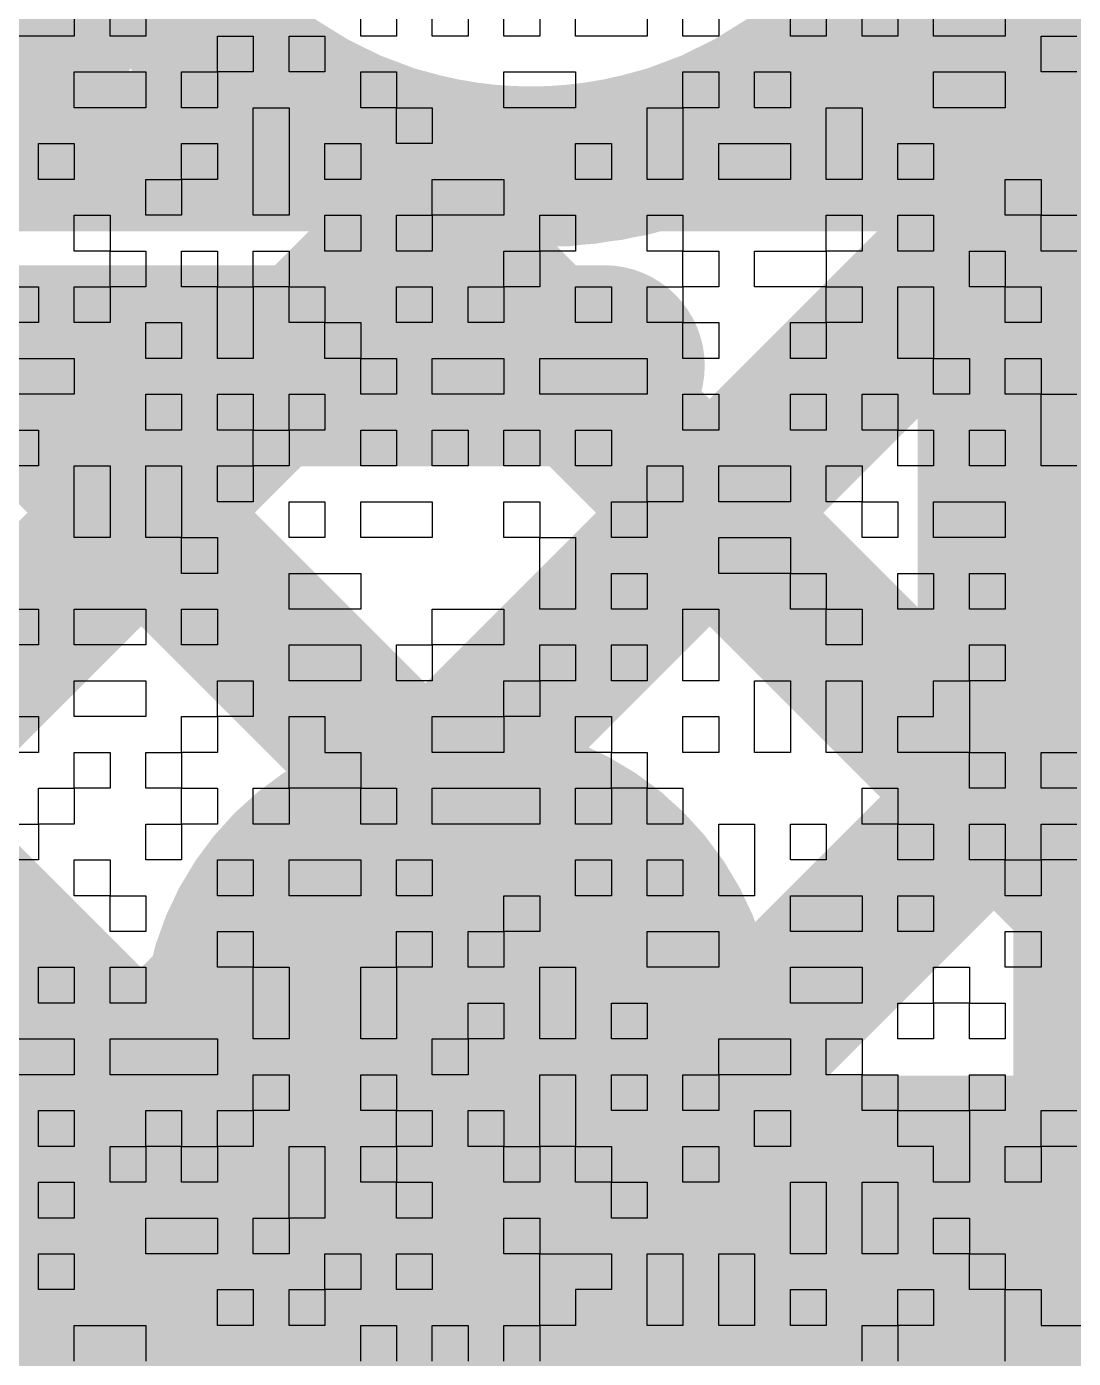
# Model space of a CAD drawing. Header units: millimetres. Extents: x 3.06 to 5.82, y 1.29 to 3.84.
# Drawn here: x 4.9299 to 4.982, y 2.7439 to 2.8102 of the extents above; entities that cross this region are included whole.
import ezdxf

# ---------------------------------------------------------------- set-up
doc = ezdxf.new("R2010")
doc.units = ezdxf.units.MM
doc.header["$MEASUREMENT"] = 0
for name, color, linetype in [('BottomLayer', 5, 'Continuous'), ('BottomOverlay', 54, 'Continuous'), ('BottomSolder', 6, 'Continuous'), ('MultiLayer', 9, 'Continuous'), ('TopLayer', 1, 'Continuous'), ('TopOverlay', 2, 'Continuous'), ('TopPaste', 8, 'Continuous'), ('TopSolder', 216, 'Continuous'), ('ViaHoleLayer', 16, 'Continuous')]:
    doc.layers.add(name, color=color, linetype=linetype)

# ---------------------------------------------------------------- blocks, each defined once
blk = doc.blocks.new('ESP32_WROOM_32__16MB__65')
at = {"layer": 'TopLayer'}
blk.add_solid([(-0.201969, -0.384055), (-0.201969, -0.305315), (-0.237402, -0.384055), (-0.237402, -0.305315)], dxfattribs=at)
at = {"layer": 'TopOverlay', "const_width": 0.01}
blk.add_lwpolyline([(-0.355, -0.37), (-0.257, -0.37)], dxfattribs=at)
at = {"layer": 'TopOverlay', "const_width": 0.005}
blk.add_lwpolyline([(-0.2595, -0.37, 1), (-0.2545, -0.37, 1)], format="xyb", close=True, dxfattribs=at)
at = {"layer": 'TopPaste'}
blk.add_solid([(-0.201969, -0.384055), (-0.201969, -0.305315), (-0.237402, -0.384055), (-0.237402, -0.305315)], dxfattribs=at)
at = {"layer": 'TopSolder'}
blk.add_solid([(-0.197969, -0.388055), (-0.197969, -0.301315), (-0.241402, -0.388055), (-0.241402, -0.301315)], dxfattribs=at)

msp = doc.modelspace()

# ---------------------------------------------------------------- linework, layer by layer
at = {"layer": 'BottomLayer', "const_width": 0.008}
msp.add_lwpolyline([(4.961028, 2.804, -1.310882), (4.961028, 2.848)], format="xyb", dxfattribs=at)
for points in [[(4.902535, 2.819071), (5.702, 2.019607)], [(4.789, 2.667679), (4.935494, 2.814173)], [(4.943715, 2.806176), (5.702, 2.047891)], [(4.789, 2.611111), (4.981889, 2.804)], [(4.789, 2.554542), (5.038458, 2.804)], [(4.789, 2.582826), (5.010174, 2.804)], [(4.889546, 2.803776), (5.702, 1.991322)], [(4.961028, 2.804), (5.05, 2.804)], [(4.974175, 2.804), (5.702, 2.076175)], [(4.789, 2.639395), (4.952892, 2.803287)]]:
    msp.add_lwpolyline(points, dxfattribs=at)
at = {"layer": 'BottomLayer'}
for points, const_width in [([(4.933494, 2.814173, 1), (4.937494, 2.814173, 1)], 0.004), ([(4.941715, 2.806176, 1), (4.945715, 2.806176, 1)], 0.004), ([(4.959028, 2.804, 1), (4.963028, 2.804, 1)], 0.004), ([(4.959028, 2.804, 1), (4.963028, 2.804, 1)], 0.004), ([(4.972175, 2.804, 1), (4.976175, 2.804, 1)], 0.004), ([(4.979889, 2.804, 1), (4.983889, 2.804, 1)], 0.004), ([(4.950892, 2.803287, 1), (4.954892, 2.803287, 1)], 0.004), ([(4.945538, 2.759889, 1), (4.957349, 2.759889, 1)], 0.011811)]:
    msp.add_lwpolyline(points, format="xyb", close=True, dxfattribs=dict(at, const_width=const_width))
at = {"layer": 'BottomOverlay'}
for p, q in [((4.932274, 2.811492), (4.932274, 2.80971)), ((4.934056, 2.80971), (4.934056, 2.811492)), ((4.935837, 2.811492), (4.935837, 2.80971)), ((4.946528, 2.80971), (4.946528, 2.811492)), ((4.948309, 2.811492), (4.948309, 2.80971)), ((4.950091, 2.80971), (4.950091, 2.811492)), ((4.951873, 2.811492), (4.951873, 2.80971)), ((4.953655, 2.80971), (4.953655, 2.811492)), ((4.955437, 2.811492), (4.955437, 2.80971)), ((4.957218, 2.80971), (4.957218, 2.811492)), ((4.960782, 2.811492), (4.960782, 2.80971)), ((4.962563, 2.80971), (4.962563, 2.811492)), ((4.964345, 2.811492), (4.964345, 2.80971)), ((4.967909, 2.80971), (4.967909, 2.811492)), ((4.96969, 2.811492), (4.96969, 2.80971)), ((4.971472, 2.80971), (4.971472, 2.811492)), ((4.973254, 2.811492), (4.973254, 2.80971)), ((4.975035, 2.80971), (4.975035, 2.811492)), ((4.978599, 2.811492), (4.978599, 2.80971)), ((4.932274, 2.80971), (4.928711, 2.80971)), ((4.935837, 2.80971), (4.934056, 2.80971)), ((4.939401, 2.807929), (4.939401, 2.80971)), ((4.939401, 2.80971), (4.941183, 2.80971)), ((4.941183, 2.80971), (4.941183, 2.807929)), ((4.942964, 2.807929), (4.942964, 2.80971)), ((4.942964, 2.80971), (4.944746, 2.80971)), ((4.944746, 2.80971), (4.944746, 2.807929)), ((4.948309, 2.80971), (4.946528, 2.80971)), ((4.951873, 2.80971), (4.950091, 2.80971)), ((4.955437, 2.80971), (4.953655, 2.80971)), ((4.960782, 2.80971), (4.957218, 2.80971)), ((4.964345, 2.80971), (4.962563, 2.80971)), ((4.96969, 2.80971), (4.967909, 2.80971)), ((4.973254, 2.80971), (4.971472, 2.80971)), ((4.978599, 2.80971), (4.975035, 2.80971)), ((4.980381, 2.807929), (4.980381, 2.80971)), ((4.980381, 2.80971), (4.982162, 2.80971)), ((4.932274, 2.806147), (4.932274, 2.807929)), ((4.932274, 2.807929), (4.935837, 2.807929)), ((4.935837, 2.807929), (4.935837, 2.806147)), ((4.937619, 2.806147), (4.937619, 2.807929)), ((4.937619, 2.807929), (4.939401, 2.807929)), ((4.941183, 2.807929), (4.939401, 2.807929)), ((4.939401, 2.807929), (4.939401, 2.806147)), ((4.944746, 2.807929), (4.942964, 2.807929)), ((4.946528, 2.806147), (4.946528, 2.807929)), ((4.946528, 2.807929), (4.948309, 2.807929)), ((4.948309, 2.807929), (4.948309, 2.806147)), ((4.953655, 2.806147), (4.953655, 2.807929)), ((4.953655, 2.807929), (4.957218, 2.807929)), ((4.957218, 2.807929), (4.957218, 2.806147)), ((4.962563, 2.806147), (4.962563, 2.807929)), ((4.962563, 2.807929), (4.964345, 2.807929)), ((4.964345, 2.807929), (4.964345, 2.806147)), ((4.966127, 2.806147), (4.966127, 2.807929)), ((4.966127, 2.807929), (4.967909, 2.807929)), ((4.967909, 2.807929), (4.967909, 2.806147)), ((4.975035, 2.806147), (4.975035, 2.807929)), ((4.975035, 2.807929), (4.978599, 2.807929)), ((4.978599, 2.807929), (4.978599, 2.806147)), ((4.982162, 2.807929), (4.980381, 2.807929)), ((4.935837, 2.806147), (4.932274, 2.806147)), ((4.939401, 2.806147), (4.937619, 2.806147)), ((4.941183, 2.804365), (4.941183, 2.806147)), ((4.941183, 2.806147), (4.942964, 2.806147)), ((4.942964, 2.806147), (4.942964, 2.804365)), ((4.948309, 2.806147), (4.946528, 2.806147)), ((4.948309, 2.804365), (4.948309, 2.806147)), ((4.948309, 2.806147), (4.950091, 2.806147)), ((4.950091, 2.806147), (4.950091, 2.804365)), ((4.957218, 2.806147), (4.953655, 2.806147)), ((4.960782, 2.804365), (4.960782, 2.806147)), ((4.960782, 2.806147), (4.962563, 2.806147)), ((4.964345, 2.806147), (4.962563, 2.806147)), ((4.962563, 2.806147), (4.962563, 2.804365)), ((4.967909, 2.806147), (4.966127, 2.806147)), ((4.96969, 2.804365), (4.96969, 2.806147)), ((4.96969, 2.806147), (4.971472, 2.806147)), ((4.971472, 2.806147), (4.971472, 2.804365)), ((4.978599, 2.806147), (4.975035, 2.806147)), ((4.930492, 2.802584), (4.930492, 2.804365)), ((4.930492, 2.804365), (4.932274, 2.804365)), ((4.932274, 2.804365), (4.932274, 2.802584)), ((4.937619, 2.802584), (4.937619, 2.804365)), ((4.937619, 2.804365), (4.939401, 2.804365)), ((4.939401, 2.804365), (4.939401, 2.802584)), ((4.941183, 2.802584), (4.941183, 2.804365)), ((4.942964, 2.804365), (4.942964, 2.802584)), ((4.944746, 2.802584), (4.944746, 2.804365)), ((4.944746, 2.804365), (4.946528, 2.804365)), ((4.946528, 2.804365), (4.946528, 2.802584)), ((4.950091, 2.804365), (4.948309, 2.804365)), ((4.957218, 2.802584), (4.957218, 2.804365)), ((4.957218, 2.804365), (4.959, 2.804365)), ((4.959, 2.804365), (4.959, 2.802584)), ((4.960782, 2.802584), (4.960782, 2.804365)), ((4.962563, 2.804365), (4.962563, 2.802584)), ((4.964345, 2.802584), (4.964345, 2.804365)), ((4.964345, 2.804365), (4.967909, 2.804365)), ((4.967909, 2.804365), (4.967909, 2.802584)), ((4.96969, 2.802584), (4.96969, 2.804365)), ((4.971472, 2.804365), (4.971472, 2.802584)), ((4.973254, 2.802584), (4.973254, 2.804365)), ((4.973254, 2.804365), (4.975035, 2.804365)), ((4.975035, 2.804365), (4.975035, 2.802584)), ((4.932274, 2.802584), (4.930492, 2.802584)), ((4.935837, 2.800802), (4.935837, 2.802584)), ((4.935837, 2.802584), (4.937619, 2.802584)), ((4.939401, 2.802584), (4.937619, 2.802584)), ((4.937619, 2.802584), (4.937619, 2.800802)), ((4.941183, 2.800802), (4.941183, 2.802584)), ((4.942964, 2.802584), (4.942964, 2.800802)), ((4.946528, 2.802584), (4.944746, 2.802584)), ((4.950091, 2.800802), (4.950091, 2.802584)), ((4.950091, 2.802584), (4.953655, 2.802584)), ((4.953655, 2.802584), (4.953655, 2.800802)), ((4.959, 2.802584), (4.957218, 2.802584)), ((4.962563, 2.802584), (4.960782, 2.802584)), ((4.967909, 2.802584), (4.964345, 2.802584)), ((4.971472, 2.802584), (4.96969, 2.802584)), ((4.975035, 2.802584), (4.973254, 2.802584)), ((4.978599, 2.800802), (4.978599, 2.802584)), ((4.978599, 2.802584), (4.980381, 2.802584)), ((4.980381, 2.802584), (4.980381, 2.800802)), ((4.932274, 2.79902), (4.932274, 2.800802)), ((4.932274, 2.800802), (4.934056, 2.800802)), ((4.934056, 2.800802), (4.934056, 2.79902)), ((4.937619, 2.800802), (4.935837, 2.800802)), ((4.942964, 2.800802), (4.941183, 2.800802)), ((4.944746, 2.79902), (4.944746, 2.800802)), ((4.944746, 2.800802), (4.946528, 2.800802)), ((4.946528, 2.800802), (4.946528, 2.79902)), ((4.948309, 2.79902), (4.948309, 2.800802)), ((4.948309, 2.800802), (4.950091, 2.800802)), ((4.953655, 2.800802), (4.950091, 2.800802)), ((4.950091, 2.800802), (4.950091, 2.79902)), ((4.955437, 2.79902), (4.955437, 2.800802)), ((4.955437, 2.800802), (4.957218, 2.800802)), ((4.957218, 2.800802), (4.957218, 2.79902)), ((4.960782, 2.79902), (4.960782, 2.800802)), ((4.960782, 2.800802), (4.962563, 2.800802)), ((4.962563, 2.800802), (4.962563, 2.79902)), ((4.96969, 2.79902), (4.96969, 2.800802)), ((4.96969, 2.800802), (4.971472, 2.800802)), ((4.971472, 2.800802), (4.971472, 2.79902)), ((4.973254, 2.79902), (4.973254, 2.800802)), ((4.973254, 2.800802), (4.975035, 2.800802)), ((4.975035, 2.800802), (4.975035, 2.79902)), ((4.980381, 2.800802), (4.978599, 2.800802)), ((4.980381, 2.79902), (4.980381, 2.800802)), ((4.980381, 2.800802), (4.982162, 2.800802)), ((4.934056, 2.79902), (4.932274, 2.79902)), ((4.934056, 2.797239), (4.934056, 2.79902)), ((4.934056, 2.79902), (4.935837, 2.79902)), ((4.935837, 2.79902), (4.935837, 2.797239)), ((4.937619, 2.797239), (4.937619, 2.79902)), ((4.937619, 2.79902), (4.939401, 2.79902)), ((4.939401, 2.79902), (4.939401, 2.797239)), ((4.941183, 2.797239), (4.941183, 2.79902)), ((4.941183, 2.79902), (4.942964, 2.79902)), ((4.942964, 2.79902), (4.942964, 2.797239)), ((4.946528, 2.79902), (4.944746, 2.79902)), ((4.950091, 2.79902), (4.948309, 2.79902)), ((4.953655, 2.797239), (4.953655, 2.79902)), ((4.953655, 2.79902), (4.955437, 2.79902)), ((4.957218, 2.79902), (4.955437, 2.79902)), ((4.955437, 2.79902), (4.955437, 2.797239)), ((4.962563, 2.79902), (4.960782, 2.79902)), ((4.962563, 2.797239), (4.962563, 2.79902)), ((4.962563, 2.79902), (4.964345, 2.79902)), ((4.964345, 2.79902), (4.964345, 2.797239)), ((4.966127, 2.797239), (4.966127, 2.79902)), ((4.966127, 2.79902), (4.96969, 2.79902)), ((4.971472, 2.79902), (4.96969, 2.79902)), ((4.96969, 2.79902), (4.96969, 2.797239)), ((4.975035, 2.79902), (4.973254, 2.79902)), ((4.976817, 2.797239), (4.976817, 2.79902)), ((4.976817, 2.79902), (4.978599, 2.79902)), ((4.978599, 2.79902), (4.978599, 2.797239)), ((4.982162, 2.79902), (4.980381, 2.79902)), ((4.928711, 2.797239), (4.930492, 2.797239)), ((4.930492, 2.797239), (4.930492, 2.795457)), ((4.932274, 2.795457), (4.932274, 2.797239)), ((4.932274, 2.797239), (4.934056, 2.797239)), ((4.935837, 2.797239), (4.934056, 2.797239)), ((4.934056, 2.797239), (4.934056, 2.795457)), ((4.939401, 2.797239), (4.937619, 2.797239)), ((4.939401, 2.795457), (4.939401, 2.797239)), ((4.939401, 2.797239), (4.941183, 2.797239)), ((4.942964, 2.797239), (4.941183, 2.797239)), ((4.941183, 2.797239), (4.941183, 2.795457)), ((4.942964, 2.795457), (4.942964, 2.797239)), ((4.942964, 2.797239), (4.944746, 2.797239)), ((4.944746, 2.797239), (4.944746, 2.795457)), ((4.948309, 2.795457), (4.948309, 2.797239)), ((4.948309, 2.797239), (4.950091, 2.797239)), ((4.950091, 2.797239), (4.950091, 2.795457)), ((4.951873, 2.795457), (4.951873, 2.797239)), ((4.951873, 2.797239), (4.953655, 2.797239)), ((4.955437, 2.797239), (4.953655, 2.797239)), ((4.953655, 2.797239), (4.953655, 2.795457)), ((4.957218, 2.795457), (4.957218, 2.797239)), ((4.957218, 2.797239), (4.959, 2.797239)), ((4.959, 2.797239), (4.959, 2.795457)), ((4.960782, 2.795457), (4.960782, 2.797239)), ((4.960782, 2.797239), (4.962563, 2.797239)), ((4.964345, 2.797239), (4.962563, 2.797239)), ((4.962563, 2.797239), (4.962563, 2.795457)), ((4.96969, 2.797239), (4.966127, 2.797239)), ((4.96969, 2.795457), (4.96969, 2.797239)), ((4.96969, 2.797239), (4.971472, 2.797239)), ((4.971472, 2.797239), (4.971472, 2.795457)), ((4.973254, 2.795457), (4.973254, 2.797239)), ((4.973254, 2.797239), (4.975035, 2.797239)), ((4.975035, 2.797239), (4.975035, 2.795457)), ((4.978599, 2.797239), (4.976817, 2.797239)), ((4.978599, 2.795457), (4.978599, 2.797239)), ((4.978599, 2.797239), (4.980381, 2.797239)), ((4.980381, 2.797239), (4.980381, 2.795457)), ((4.930492, 2.795457), (4.928711, 2.795457)), ((4.934056, 2.795457), (4.932274, 2.795457)), ((4.935837, 2.793675), (4.935837, 2.795457)), ((4.935837, 2.795457), (4.937619, 2.795457)), ((4.937619, 2.795457), (4.937619, 2.793675)), ((4.939401, 2.793675), (4.939401, 2.795457)), ((4.941183, 2.795457), (4.941183, 2.793675)), ((4.944746, 2.795457), (4.942964, 2.795457)), ((4.944746, 2.793675), (4.944746, 2.795457)), ((4.944746, 2.795457), (4.946528, 2.795457)), ((4.946528, 2.795457), (4.946528, 2.793675)), ((4.950091, 2.795457), (4.948309, 2.795457)), ((4.953655, 2.795457), (4.951873, 2.795457)), ((4.959, 2.795457), (4.957218, 2.795457)), ((4.962563, 2.795457), (4.960782, 2.795457)), ((4.962563, 2.793675), (4.962563, 2.795457)), ((4.962563, 2.795457), (4.964345, 2.795457)), ((4.964345, 2.795457), (4.964345, 2.793675)), ((4.967909, 2.793675), (4.967909, 2.795457)), ((4.967909, 2.795457), (4.96969, 2.795457)), ((4.971472, 2.795457), (4.96969, 2.795457)), ((4.96969, 2.795457), (4.96969, 2.793675)), ((4.973254, 2.793675), (4.973254, 2.795457)), ((4.975035, 2.795457), (4.975035, 2.793675)), ((4.980381, 2.795457), (4.978599, 2.795457)), ((4.928711, 2.793675), (4.932274, 2.793675)), ((4.932274, 2.793675), (4.932274, 2.791893)), ((4.937619, 2.793675), (4.935837, 2.793675)), ((4.941183, 2.793675), (4.939401, 2.793675)), ((4.946528, 2.793675), (4.944746, 2.793675)), ((4.946528, 2.791893), (4.946528, 2.793675)), ((4.946528, 2.793675), (4.948309, 2.793675)), ((4.948309, 2.793675), (4.948309, 2.791893)), ((4.950091, 2.791893), (4.950091, 2.793675)), ((4.950091, 2.793675), (4.953655, 2.793675)), ((4.953655, 2.793675), (4.953655, 2.791893)), ((4.955437, 2.791893), (4.955437, 2.793675)), ((4.955437, 2.793675), (4.960782, 2.793675)), ((4.960782, 2.793675), (4.960782, 2.791893)), ((4.964345, 2.793675), (4.962563, 2.793675)), ((4.96969, 2.793675), (4.967909, 2.793675)), ((4.975035, 2.793675), (4.973254, 2.793675)), ((4.975035, 2.791893), (4.975035, 2.793675)), ((4.975035, 2.793675), (4.976817, 2.793675)), ((4.976817, 2.793675), (4.976817, 2.791893)), ((4.978599, 2.791893), (4.978599, 2.793675)), ((4.978599, 2.793675), (4.980381, 2.793675)), ((4.980381, 2.793675), (4.980381, 2.791893)), ((4.932274, 2.791893), (4.928711, 2.791893)), ((4.935837, 2.790112), (4.935837, 2.791893)), ((4.935837, 2.791893), (4.937619, 2.791893)), ((4.937619, 2.791893), (4.937619, 2.790112)), ((4.939401, 2.790112), (4.939401, 2.791893)), ((4.939401, 2.791893), (4.941183, 2.791893)), ((4.941183, 2.791893), (4.941183, 2.790112)), ((4.942964, 2.790112), (4.942964, 2.791893)), ((4.942964, 2.791893), (4.944746, 2.791893)), ((4.944746, 2.791893), (4.944746, 2.790112)), ((4.948309, 2.791893), (4.946528, 2.791893)), ((4.953655, 2.791893), (4.950091, 2.791893)), ((4.960782, 2.791893), (4.955437, 2.791893)), ((4.962563, 2.790112), (4.962563, 2.791893)), ((4.962563, 2.791893), (4.964345, 2.791893)), ((4.964345, 2.791893), (4.964345, 2.790112)), ((4.967909, 2.790112), (4.967909, 2.791893)), ((4.967909, 2.791893), (4.96969, 2.791893)), ((4.96969, 2.791893), (4.96969, 2.790112)), ((4.971472, 2.790112), (4.971472, 2.791893)), ((4.971472, 2.791893), (4.973254, 2.791893)), ((4.973254, 2.791893), (4.973254, 2.790112)), ((4.976817, 2.791893), (4.975035, 2.791893)), ((4.980381, 2.791893), (4.978599, 2.791893)), ((4.980381, 2.790112), (4.980381, 2.791893)), ((4.980381, 2.791893), (4.982162, 2.791893)), ((4.928711, 2.790112), (4.930492, 2.790112)), ((4.930492, 2.790112), (4.930492, 2.78833)), ((4.937619, 2.790112), (4.935837, 2.790112)), ((4.941183, 2.790112), (4.939401, 2.790112)), ((4.941183, 2.78833), (4.941183, 2.790112)), ((4.941183, 2.790112), (4.942964, 2.790112)), ((4.944746, 2.790112), (4.942964, 2.790112)), ((4.942964, 2.790112), (4.942964, 2.78833)), ((4.946528, 2.78833), (4.946528, 2.790112)), ((4.946528, 2.790112), (4.948309, 2.790112)), ((4.948309, 2.790112), (4.948309, 2.78833)), ((4.950091, 2.78833), (4.950091, 2.790112)), ((4.950091, 2.790112), (4.951873, 2.790112)), ((4.951873, 2.790112), (4.951873, 2.78833)), ((4.953655, 2.78833), (4.953655, 2.790112)), ((4.953655, 2.790112), (4.955437, 2.790112)), ((4.955437, 2.790112), (4.955437, 2.78833)), ((4.957218, 2.78833), (4.957218, 2.790112)), ((4.957218, 2.790112), (4.959, 2.790112)), ((4.959, 2.790112), (4.959, 2.78833)), ((4.964345, 2.790112), (4.962563, 2.790112)), ((4.96969, 2.790112), (4.967909, 2.790112)), ((4.973254, 2.790112), (4.971472, 2.790112)), ((4.973254, 2.78833), (4.973254, 2.790112)), ((4.973254, 2.790112), (4.975035, 2.790112)), ((4.975035, 2.790112), (4.975035, 2.78833)), ((4.976817, 2.78833), (4.976817, 2.790112)), ((4.976817, 2.790112), (4.978599, 2.790112)), ((4.978599, 2.790112), (4.978599, 2.78833)), ((4.980381, 2.78833), (4.980381, 2.790112)), ((4.930492, 2.78833), (4.928711, 2.78833)), ((4.932274, 2.786548), (4.932274, 2.78833)), ((4.932274, 2.78833), (4.934056, 2.78833)), ((4.934056, 2.78833), (4.934056, 2.786548)), ((4.935837, 2.786548), (4.935837, 2.78833)), ((4.935837, 2.78833), (4.937619, 2.78833)), ((4.937619, 2.78833), (4.937619, 2.786548)), ((4.939401, 2.786548), (4.939401, 2.78833)), ((4.939401, 2.78833), (4.941183, 2.78833)), ((4.942964, 2.78833), (4.941183, 2.78833)), ((4.941183, 2.78833), (4.941183, 2.786548)), ((4.948309, 2.78833), (4.946528, 2.78833)), ((4.951873, 2.78833), (4.950091, 2.78833)), ((4.955437, 2.78833), (4.953655, 2.78833)), ((4.959, 2.78833), (4.957218, 2.78833)), ((4.960782, 2.786548), (4.960782, 2.78833)), ((4.960782, 2.78833), (4.962563, 2.78833)), ((4.962563, 2.78833), (4.962563, 2.786548)), ((4.964345, 2.786548), (4.964345, 2.78833)), ((4.964345, 2.78833), (4.967909, 2.78833)), ((4.967909, 2.78833), (4.967909, 2.786548)), ((4.96969, 2.786548), (4.96969, 2.78833)), ((4.96969, 2.78833), (4.971472, 2.78833)), ((4.971472, 2.78833), (4.971472, 2.786548)), ((4.975035, 2.78833), (4.973254, 2.78833)), ((4.978599, 2.78833), (4.976817, 2.78833)), ((4.982162, 2.78833), (4.980381, 2.78833)), ((4.932274, 2.784766), (4.932274, 2.786548)), ((4.934056, 2.786548), (4.934056, 2.784766)), ((4.935837, 2.784766), (4.935837, 2.786548)), ((4.937619, 2.786548), (4.937619, 2.784766)), ((4.941183, 2.786548), (4.939401, 2.786548)), ((4.942964, 2.784766), (4.942964, 2.786548)), ((4.942964, 2.786548), (4.944746, 2.786548)), ((4.944746, 2.786548), (4.944746, 2.784766)), ((4.946528, 2.784766), (4.946528, 2.786548)), ((4.946528, 2.786548), (4.950091, 2.786548)), ((4.950091, 2.786548), (4.950091, 2.784766)), ((4.953655, 2.784766), (4.953655, 2.786548)), ((4.953655, 2.786548), (4.955437, 2.786548)), ((4.955437, 2.786548), (4.955437, 2.784766)), ((4.959, 2.784766), (4.959, 2.786548)), ((4.959, 2.786548), (4.960782, 2.786548)), ((4.962563, 2.786548), (4.960782, 2.786548)), ((4.960782, 2.786548), (4.960782, 2.784766)), ((4.967909, 2.786548), (4.964345, 2.786548)), ((4.971472, 2.786548), (4.96969, 2.786548)), ((4.971472, 2.784766), (4.971472, 2.786548)), ((4.971472, 2.786548), (4.973254, 2.786548)), ((4.973254, 2.786548), (4.973254, 2.784766)), ((4.975035, 2.784766), (4.975035, 2.786548)), ((4.975035, 2.786548), (4.978599, 2.786548)), ((4.978599, 2.786548), (4.978599, 2.784766)), ((4.934056, 2.784766), (4.932274, 2.784766)), ((4.937619, 2.784766), (4.935837, 2.784766)), ((4.937619, 2.782985), (4.937619, 2.784766)), ((4.937619, 2.784766), (4.939401, 2.784766)), ((4.939401, 2.784766), (4.939401, 2.782985)), ((4.944746, 2.784766), (4.942964, 2.784766)), ((4.950091, 2.784766), (4.946528, 2.784766)), ((4.955437, 2.784766), (4.953655, 2.784766)), ((4.955437, 2.782985), (4.955437, 2.784766)), ((4.955437, 2.784766), (4.957218, 2.784766)), ((4.957218, 2.784766), (4.957218, 2.782985)), ((4.960782, 2.784766), (4.959, 2.784766)), ((4.964345, 2.782985), (4.964345, 2.784766)), ((4.964345, 2.784766), (4.967909, 2.784766)), ((4.967909, 2.784766), (4.967909, 2.782985)), ((4.973254, 2.784766), (4.971472, 2.784766)), ((4.978599, 2.784766), (4.975035, 2.784766)), ((4.939401, 2.782985), (4.937619, 2.782985)), ((4.942964, 2.781203), (4.942964, 2.782985)), ((4.942964, 2.782985), (4.946528, 2.782985)), ((4.946528, 2.782985), (4.946528, 2.781203)), ((4.955437, 2.781203), (4.955437, 2.782985)), ((4.957218, 2.782985), (4.957218, 2.781203)), ((4.959, 2.781203), (4.959, 2.782985)), ((4.959, 2.782985), (4.960782, 2.782985)), ((4.960782, 2.782985), (4.960782, 2.781203)), ((4.967909, 2.782985), (4.964345, 2.782985)), ((4.967909, 2.781203), (4.967909, 2.782985)), ((4.967909, 2.782985), (4.96969, 2.782985)), ((4.96969, 2.782985), (4.96969, 2.781203)), ((4.973254, 2.781203), (4.973254, 2.782985)), ((4.973254, 2.782985), (4.975035, 2.782985)), ((4.975035, 2.782985), (4.975035, 2.781203)), ((4.976817, 2.781203), (4.976817, 2.782985)), ((4.976817, 2.782985), (4.978599, 2.782985)), ((4.978599, 2.782985), (4.978599, 2.781203)), ((4.928711, 2.781203), (4.930492, 2.781203)), ((4.930492, 2.781203), (4.930492, 2.779421)), ((4.932274, 2.779421), (4.932274, 2.781203)), ((4.932274, 2.781203), (4.935837, 2.781203)), ((4.935837, 2.781203), (4.935837, 2.779421)), ((4.937619, 2.779421), (4.937619, 2.781203)), ((4.937619, 2.781203), (4.939401, 2.781203)), ((4.939401, 2.781203), (4.939401, 2.779421)), ((4.946528, 2.781203), (4.942964, 2.781203)), ((4.950091, 2.779421), (4.950091, 2.781203)), ((4.950091, 2.781203), (4.953655, 2.781203)), ((4.953655, 2.781203), (4.953655, 2.779421)), ((4.957218, 2.781203), (4.955437, 2.781203)), ((4.960782, 2.781203), (4.959, 2.781203)), ((4.962563, 2.779421), (4.962563, 2.781203)), ((4.962563, 2.781203), (4.964345, 2.781203)), ((4.964345, 2.781203), (4.964345, 2.779421)), ((4.96969, 2.781203), (4.967909, 2.781203)), ((4.96969, 2.779421), (4.96969, 2.781203)), ((4.96969, 2.781203), (4.971472, 2.781203)), ((4.971472, 2.781203), (4.971472, 2.779421)), ((4.975035, 2.781203), (4.973254, 2.781203)), ((4.978599, 2.781203), (4.976817, 2.781203)), ((4.930492, 2.779421), (4.928711, 2.779421)), ((4.935837, 2.779421), (4.932274, 2.779421)), ((4.939401, 2.779421), (4.937619, 2.779421)), ((4.942964, 2.777639), (4.942964, 2.779421)), ((4.942964, 2.779421), (4.946528, 2.779421)), ((4.946528, 2.779421), (4.946528, 2.777639)), ((4.948309, 2.777639), (4.948309, 2.779421)), ((4.948309, 2.779421), (4.950091, 2.779421)), ((4.953655, 2.779421), (4.950091, 2.779421)), ((4.950091, 2.779421), (4.950091, 2.777639)), ((4.955437, 2.777639), (4.955437, 2.779421)), ((4.955437, 2.779421), (4.957218, 2.779421)), ((4.957218, 2.779421), (4.957218, 2.777639)), ((4.959, 2.777639), (4.959, 2.779421)), ((4.959, 2.779421), (4.960782, 2.779421)), ((4.960782, 2.779421), (4.960782, 2.777639)), ((4.962563, 2.777639), (4.962563, 2.779421)), ((4.964345, 2.779421), (4.964345, 2.777639)), ((4.971472, 2.779421), (4.96969, 2.779421)), ((4.976817, 2.777639), (4.976817, 2.779421)), ((4.976817, 2.779421), (4.978599, 2.779421)), ((4.978599, 2.779421), (4.978599, 2.777639)), ((4.932274, 2.775858), (4.932274, 2.777639)), ((4.932274, 2.777639), (4.935837, 2.777639)), ((4.935837, 2.777639), (4.935837, 2.775858)), ((4.939401, 2.775858), (4.939401, 2.777639)), ((4.939401, 2.777639), (4.941183, 2.777639)), ((4.941183, 2.777639), (4.941183, 2.775858)), ((4.946528, 2.777639), (4.942964, 2.777639)), ((4.950091, 2.777639), (4.948309, 2.777639)), ((4.953655, 2.775858), (4.953655, 2.777639)), ((4.953655, 2.777639), (4.955437, 2.777639)), ((4.957218, 2.777639), (4.955437, 2.777639)), ((4.955437, 2.777639), (4.955437, 2.775858)), ((4.960782, 2.777639), (4.959, 2.777639)), ((4.964345, 2.777639), (4.962563, 2.777639)), ((4.966127, 2.775858), (4.966127, 2.777639)), ((4.966127, 2.777639), (4.967909, 2.777639)), ((4.967909, 2.777639), (4.967909, 2.775858)), ((4.96969, 2.775858), (4.96969, 2.777639)), ((4.96969, 2.777639), (4.971472, 2.777639)), ((4.971472, 2.777639), (4.971472, 2.775858)), ((4.975035, 2.775858), (4.975035, 2.777639)), ((4.975035, 2.777639), (4.976817, 2.777639)), ((4.978599, 2.777639), (4.976817, 2.777639)), ((4.976817, 2.777639), (4.976817, 2.775858)), ((4.928711, 2.775858), (4.930492, 2.775858)), ((4.930492, 2.775858), (4.930492, 2.774076)), ((4.935837, 2.775858), (4.932274, 2.775858)), ((4.937619, 2.774076), (4.937619, 2.775858)), ((4.937619, 2.775858), (4.939401, 2.775858)), ((4.941183, 2.775858), (4.939401, 2.775858)), ((4.939401, 2.775858), (4.939401, 2.774076)), ((4.942964, 2.774076), (4.942964, 2.775858)), ((4.942964, 2.775858), (4.944746, 2.775858)), ((4.944746, 2.775858), (4.944746, 2.774076)), ((4.950091, 2.774076), (4.950091, 2.775858)), ((4.950091, 2.775858), (4.953655, 2.775858)), ((4.955437, 2.775858), (4.953655, 2.775858)), ((4.953655, 2.775858), (4.953655, 2.774076)), ((4.957218, 2.774076), (4.957218, 2.775858)), ((4.957218, 2.775858), (4.959, 2.775858)), ((4.959, 2.775858), (4.959, 2.774076)), ((4.962563, 2.774076), (4.962563, 2.775858)), ((4.962563, 2.775858), (4.964345, 2.775858)), ((4.964345, 2.775858), (4.964345, 2.774076)), ((4.966127, 2.774076), (4.966127, 2.775858)), ((4.967909, 2.775858), (4.967909, 2.774076)), ((4.96969, 2.774076), (4.96969, 2.775858)), ((4.971472, 2.775858), (4.971472, 2.774076)), ((4.973254, 2.774076), (4.973254, 2.775858)), ((4.973254, 2.775858), (4.975035, 2.775858)), ((4.976817, 2.775858), (4.976817, 2.774076)), ((4.930492, 2.774076), (4.928711, 2.774076)), ((4.932274, 2.772294), (4.932274, 2.774076)), ((4.932274, 2.774076), (4.934056, 2.774076)), ((4.934056, 2.774076), (4.934056, 2.772294)), ((4.935837, 2.772294), (4.935837, 2.774076)), ((4.935837, 2.774076), (4.937619, 2.774076)), ((4.939401, 2.774076), (4.937619, 2.774076)), ((4.937619, 2.774076), (4.937619, 2.772294)), ((4.942964, 2.772294), (4.942964, 2.774076)), ((4.944746, 2.774076), (4.946528, 2.774076)), ((4.946528, 2.774076), (4.946528, 2.772294)), ((4.953655, 2.774076), (4.950091, 2.774076)), ((4.959, 2.774076), (4.957218, 2.774076)), ((4.959, 2.772294), (4.959, 2.774076)), ((4.959, 2.774076), (4.960782, 2.774076)), ((4.960782, 2.774076), (4.960782, 2.772294)), ((4.964345, 2.774076), (4.962563, 2.774076)), ((4.967909, 2.774076), (4.966127, 2.774076)), ((4.971472, 2.774076), (4.96969, 2.774076)), ((4.976817, 2.774076), (4.973254, 2.774076)), ((4.976817, 2.772294), (4.976817, 2.774076)), ((4.976817, 2.774076), (4.978599, 2.774076)), ((4.978599, 2.774076), (4.978599, 2.772294)), ((4.980381, 2.772294), (4.980381, 2.774076)), ((4.980381, 2.774076), (4.982162, 2.774076)), ((4.930492, 2.770513), (4.930492, 2.772294)), ((4.930492, 2.772294), (4.932274, 2.772294)), ((4.934056, 2.772294), (4.932274, 2.772294)), ((4.932274, 2.772294), (4.932274, 2.770513)), ((4.937619, 2.772294), (4.935837, 2.772294)), ((4.937619, 2.770513), (4.937619, 2.772294)), ((4.937619, 2.772294), (4.939401, 2.772294)), ((4.939401, 2.772294), (4.939401, 2.770513)), ((4.941183, 2.770513), (4.941183, 2.772294)), ((4.941183, 2.772294), (4.942964, 2.772294)), ((4.946528, 2.772294), (4.942964, 2.772294)), ((4.942964, 2.772294), (4.942964, 2.770513)), ((4.946528, 2.770513), (4.946528, 2.772294)), ((4.946528, 2.772294), (4.948309, 2.772294)), ((4.948309, 2.772294), (4.948309, 2.770513)), ((4.950091, 2.770513), (4.950091, 2.772294)), ((4.950091, 2.772294), (4.955437, 2.772294)), ((4.955437, 2.772294), (4.955437, 2.770513)), ((4.957218, 2.770513), (4.957218, 2.772294)), ((4.957218, 2.772294), (4.959, 2.772294)), ((4.960782, 2.772294), (4.959, 2.772294)), ((4.959, 2.772294), (4.959, 2.770513)), ((4.960782, 2.770513), (4.960782, 2.772294)), ((4.960782, 2.772294), (4.962563, 2.772294)), ((4.962563, 2.772294), (4.962563, 2.770513)), ((4.971472, 2.770513), (4.971472, 2.772294)), ((4.971472, 2.772294), (4.973254, 2.772294)), ((4.973254, 2.772294), (4.973254, 2.770513)), ((4.978599, 2.772294), (4.976817, 2.772294)), ((4.982162, 2.772294), (4.980381, 2.772294)), ((4.926929, 2.770513), (4.930492, 2.770513)), ((4.932274, 2.770513), (4.930492, 2.770513)), ((4.930492, 2.770513), (4.930492, 2.768731)), ((4.935837, 2.768731), (4.935837, 2.770513)), ((4.935837, 2.770513), (4.937619, 2.770513)), ((4.939401, 2.770513), (4.937619, 2.770513)), ((4.937619, 2.770513), (4.937619, 2.768731)), ((4.942964, 2.770513), (4.941183, 2.770513)), ((4.948309, 2.770513), (4.946528, 2.770513)), ((4.955437, 2.770513), (4.950091, 2.770513)), ((4.959, 2.770513), (4.957218, 2.770513)), ((4.962563, 2.770513), (4.960782, 2.770513)), ((4.964345, 2.768731), (4.964345, 2.770513)), ((4.964345, 2.770513), (4.966127, 2.770513)), ((4.966127, 2.770513), (4.966127, 2.768731)), ((4.967909, 2.768731), (4.967909, 2.770513)), ((4.967909, 2.770513), (4.96969, 2.770513)), ((4.96969, 2.770513), (4.96969, 2.768731)), ((4.973254, 2.770513), (4.971472, 2.770513)), ((4.973254, 2.768731), (4.973254, 2.770513)), ((4.973254, 2.770513), (4.975035, 2.770513)), ((4.975035, 2.770513), (4.975035, 2.768731)), ((4.976817, 2.768731), (4.976817, 2.770513)), ((4.976817, 2.770513), (4.978599, 2.770513)), ((4.978599, 2.770513), (4.978599, 2.768731)), ((4.980381, 2.768731), (4.980381, 2.770513)), ((4.980381, 2.770513), (4.982162, 2.770513)), ((4.930492, 2.768731), (4.926929, 2.768731)), ((4.932274, 2.766949), (4.932274, 2.768731)), ((4.932274, 2.768731), (4.934056, 2.768731)), ((4.934056, 2.768731), (4.934056, 2.766949)), ((4.937619, 2.768731), (4.935837, 2.768731)), ((4.939401, 2.766949), (4.939401, 2.768731)), ((4.939401, 2.768731), (4.941183, 2.768731)), ((4.941183, 2.768731), (4.941183, 2.766949)), ((4.942964, 2.766949), (4.942964, 2.768731)), ((4.942964, 2.768731), (4.946528, 2.768731)), ((4.946528, 2.768731), (4.946528, 2.766949)), ((4.948309, 2.766949), (4.948309, 2.768731)), ((4.948309, 2.768731), (4.950091, 2.768731)), ((4.950091, 2.768731), (4.950091, 2.766949)), ((4.957218, 2.766949), (4.957218, 2.768731)), ((4.957218, 2.768731), (4.959, 2.768731)), ((4.959, 2.768731), (4.959, 2.766949)), ((4.960782, 2.766949), (4.960782, 2.768731)), ((4.960782, 2.768731), (4.962563, 2.768731)), ((4.962563, 2.768731), (4.962563, 2.766949)), ((4.964345, 2.766949), (4.964345, 2.768731)), ((4.966127, 2.768731), (4.966127, 2.766949)), ((4.96969, 2.768731), (4.967909, 2.768731)), ((4.975035, 2.768731), (4.973254, 2.768731)), ((4.978599, 2.768731), (4.976817, 2.768731)), ((4.978599, 2.766949), (4.978599, 2.768731)), ((4.978599, 2.768731), (4.980381, 2.768731)), ((4.982162, 2.768731), (4.980381, 2.768731)), ((4.980381, 2.768731), (4.980381, 2.766949)), ((4.934056, 2.766949), (4.932274, 2.766949)), ((4.934056, 2.765167), (4.934056, 2.766949)), ((4.934056, 2.766949), (4.935837, 2.766949)), ((4.935837, 2.766949), (4.935837, 2.765167)), ((4.941183, 2.766949), (4.939401, 2.766949)), ((4.946528, 2.766949), (4.942964, 2.766949)), ((4.950091, 2.766949), (4.948309, 2.766949)), ((4.953655, 2.765167), (4.953655, 2.766949)), ((4.953655, 2.766949), (4.955437, 2.766949)), ((4.955437, 2.766949), (4.955437, 2.765167)), ((4.959, 2.766949), (4.957218, 2.766949)), ((4.962563, 2.766949), (4.960782, 2.766949)), ((4.966127, 2.766949), (4.964345, 2.766949)), ((4.967909, 2.765167), (4.967909, 2.766949)), ((4.967909, 2.766949), (4.971472, 2.766949)), ((4.971472, 2.766949), (4.971472, 2.765167)), ((4.973254, 2.765167), (4.973254, 2.766949)), ((4.973254, 2.766949), (4.975035, 2.766949)), ((4.975035, 2.766949), (4.975035, 2.765167)), ((4.980381, 2.766949), (4.978599, 2.766949)), ((4.935837, 2.765167), (4.934056, 2.765167)), ((4.939401, 2.763386), (4.939401, 2.765167)), ((4.939401, 2.765167), (4.941183, 2.765167)), ((4.941183, 2.765167), (4.941183, 2.763386)), ((4.948309, 2.763386), (4.948309, 2.765167)), ((4.948309, 2.765167), (4.950091, 2.765167)), ((4.950091, 2.765167), (4.950091, 2.763386)), ((4.951873, 2.763386), (4.951873, 2.765167)), ((4.951873, 2.765167), (4.953655, 2.765167)), ((4.955437, 2.765167), (4.953655, 2.765167)), ((4.953655, 2.765167), (4.953655, 2.763386)), ((4.960782, 2.763386), (4.960782, 2.765167)), ((4.960782, 2.765167), (4.964345, 2.765167)), ((4.964345, 2.765167), (4.964345, 2.763386)), ((4.971472, 2.765167), (4.967909, 2.765167)), ((4.975035, 2.765167), (4.973254, 2.765167)), ((4.978599, 2.763386), (4.978599, 2.765167)), ((4.978599, 2.765167), (4.980381, 2.765167)), ((4.980381, 2.765167), (4.980381, 2.763386)), ((4.930492, 2.761604), (4.930492, 2.763386)), ((4.930492, 2.763386), (4.932274, 2.763386)), ((4.932274, 2.763386), (4.932274, 2.761604)), ((4.934056, 2.761604), (4.934056, 2.763386)), ((4.934056, 2.763386), (4.935837, 2.763386)), ((4.935837, 2.763386), (4.935837, 2.761604)), ((4.941183, 2.763386), (4.939401, 2.763386)), ((4.941183, 2.761604), (4.941183, 2.763386)), ((4.941183, 2.763386), (4.942964, 2.763386)), ((4.942964, 2.763386), (4.942964, 2.761604)), ((4.946528, 2.761604), (4.946528, 2.763386)), ((4.946528, 2.763386), (4.948309, 2.763386)), ((4.950091, 2.763386), (4.948309, 2.763386)), ((4.948309, 2.763386), (4.948309, 2.761604)), ((4.953655, 2.763386), (4.951873, 2.763386)), ((4.955437, 2.761604), (4.955437, 2.763386)), ((4.955437, 2.763386), (4.957218, 2.763386)), ((4.957218, 2.763386), (4.957218, 2.761604)), ((4.964345, 2.763386), (4.960782, 2.763386)), ((4.967909, 2.761604), (4.967909, 2.763386)), ((4.967909, 2.763386), (4.971472, 2.763386)), ((4.971472, 2.763386), (4.971472, 2.761604)), ((4.975035, 2.761604), (4.975035, 2.763386)), ((4.975035, 2.763386), (4.976817, 2.763386)), ((4.976817, 2.763386), (4.976817, 2.761604)), ((4.980381, 2.763386), (4.978599, 2.763386)), ((4.932274, 2.761604), (4.930492, 2.761604)), ((4.935837, 2.761604), (4.934056, 2.761604)), ((4.941183, 2.759822), (4.941183, 2.761604)), ((4.942964, 2.761604), (4.942964, 2.759822)), ((4.946528, 2.759822), (4.946528, 2.761604)), ((4.948309, 2.761604), (4.948309, 2.759822)), ((4.951873, 2.759822), (4.951873, 2.761604)), ((4.951873, 2.761604), (4.953655, 2.761604)), ((4.953655, 2.761604), (4.953655, 2.759822)), ((4.955437, 2.759822), (4.955437, 2.761604)), ((4.957218, 2.761604), (4.957218, 2.759822)), ((4.959, 2.759822), (4.959, 2.761604)), ((4.959, 2.761604), (4.960782, 2.761604)), ((4.960782, 2.761604), (4.960782, 2.759822)), ((4.971472, 2.761604), (4.967909, 2.761604)), ((4.973254, 2.759822), (4.973254, 2.761604)), ((4.973254, 2.761604), (4.975035, 2.761604)), ((4.976817, 2.761604), (4.975035, 2.761604)), ((4.975035, 2.761604), (4.975035, 2.759822)), ((4.976817, 2.759822), (4.976817, 2.761604)), ((4.976817, 2.761604), (4.978599, 2.761604)), ((4.978599, 2.761604), (4.978599, 2.759822)), ((4.928711, 2.759822), (4.932274, 2.759822)), ((4.932274, 2.759822), (4.932274, 2.75804)), ((4.934056, 2.75804), (4.934056, 2.759822)), ((4.934056, 2.759822), (4.939401, 2.759822)), ((4.939401, 2.759822), (4.939401, 2.75804)), ((4.942964, 2.759822), (4.941183, 2.759822)), ((4.948309, 2.759822), (4.946528, 2.759822)), ((4.950091, 2.75804), (4.950091, 2.759822)), ((4.950091, 2.759822), (4.951873, 2.759822)), ((4.953655, 2.759822), (4.951873, 2.759822)), ((4.951873, 2.759822), (4.951873, 2.75804)), ((4.957218, 2.759822), (4.955437, 2.759822)), ((4.960782, 2.759822), (4.959, 2.759822)), ((4.964345, 2.75804), (4.964345, 2.759822)), ((4.964345, 2.759822), (4.967909, 2.759822)), ((4.967909, 2.759822), (4.967909, 2.75804)), ((4.96969, 2.75804), (4.96969, 2.759822)), ((4.96969, 2.759822), (4.971472, 2.759822)), ((4.971472, 2.759822), (4.971472, 2.75804)), ((4.975035, 2.759822), (4.973254, 2.759822)), ((4.978599, 2.759822), (4.976817, 2.759822)), ((4.932274, 2.75804), (4.928711, 2.75804)), ((4.939401, 2.75804), (4.934056, 2.75804)), ((4.941183, 2.756259), (4.941183, 2.75804)), ((4.941183, 2.75804), (4.942964, 2.75804)), ((4.942964, 2.75804), (4.942964, 2.756259)), ((4.946528, 2.756259), (4.946528, 2.75804)), ((4.946528, 2.75804), (4.948309, 2.75804)), ((4.948309, 2.75804), (4.948309, 2.756259)), ((4.951873, 2.75804), (4.950091, 2.75804)), ((4.955437, 2.756259), (4.955437, 2.75804)), ((4.955437, 2.75804), (4.957218, 2.75804)), ((4.957218, 2.75804), (4.957218, 2.756259)), ((4.959, 2.756259), (4.959, 2.75804)), ((4.959, 2.75804), (4.960782, 2.75804)), ((4.960782, 2.75804), (4.960782, 2.756259)), ((4.962563, 2.756259), (4.962563, 2.75804)), ((4.962563, 2.75804), (4.964345, 2.75804)), ((4.967909, 2.75804), (4.964345, 2.75804)), ((4.964345, 2.75804), (4.964345, 2.756259)), ((4.971472, 2.75804), (4.96969, 2.75804)), ((4.971472, 2.756259), (4.971472, 2.75804)), ((4.971472, 2.75804), (4.973254, 2.75804)), ((4.973254, 2.75804), (4.973254, 2.756259)), ((4.976817, 2.756259), (4.976817, 2.75804)), ((4.976817, 2.75804), (4.978599, 2.75804)), ((4.978599, 2.75804), (4.978599, 2.756259)), ((4.930492, 2.754477), (4.930492, 2.756259)), ((4.930492, 2.756259), (4.932274, 2.756259)), ((4.932274, 2.756259), (4.932274, 2.754477)), ((4.935837, 2.754477), (4.935837, 2.756259)), ((4.935837, 2.756259), (4.937619, 2.756259)), ((4.937619, 2.756259), (4.937619, 2.754477)), ((4.939401, 2.754477), (4.939401, 2.756259)), ((4.939401, 2.756259), (4.941183, 2.756259)), ((4.942964, 2.756259), (4.941183, 2.756259)), ((4.941183, 2.756259), (4.941183, 2.754477)), ((4.948309, 2.756259), (4.946528, 2.756259)), ((4.948309, 2.754477), (4.948309, 2.756259)), ((4.948309, 2.756259), (4.950091, 2.756259)), ((4.950091, 2.756259), (4.950091, 2.754477)), ((4.951873, 2.754477), (4.951873, 2.756259)), ((4.951873, 2.756259), (4.953655, 2.756259)), ((4.953655, 2.756259), (4.953655, 2.754477)), ((4.955437, 2.754477), (4.955437, 2.756259)), ((4.957218, 2.756259), (4.957218, 2.754477)), ((4.960782, 2.756259), (4.959, 2.756259)), ((4.964345, 2.756259), (4.962563, 2.756259)), ((4.966127, 2.754477), (4.966127, 2.756259)), ((4.966127, 2.756259), (4.967909, 2.756259)), ((4.967909, 2.756259), (4.967909, 2.754477)), ((4.973254, 2.756259), (4.971472, 2.756259)), ((4.973254, 2.754477), (4.973254, 2.756259)), ((4.973254, 2.756259), (4.976817, 2.756259)), ((4.978599, 2.756259), (4.976817, 2.756259)), ((4.976817, 2.756259), (4.976817, 2.754477)), ((4.980381, 2.754477), (4.980381, 2.756259)), ((4.980381, 2.756259), (4.982162, 2.756259)), ((4.932274, 2.754477), (4.930492, 2.754477)), ((4.934056, 2.752695), (4.934056, 2.754477)), ((4.934056, 2.754477), (4.935837, 2.754477)), ((4.937619, 2.754477), (4.935837, 2.754477)), ((4.935837, 2.754477), (4.935837, 2.752695)), ((4.937619, 2.752695), (4.937619, 2.754477)), ((4.937619, 2.754477), (4.939401, 2.754477)), ((4.941183, 2.754477), (4.939401, 2.754477)), ((4.939401, 2.754477), (4.939401, 2.752695)), ((4.942964, 2.752695), (4.942964, 2.754477)), ((4.942964, 2.754477), (4.944746, 2.754477)), ((4.944746, 2.754477), (4.944746, 2.752695)), ((4.946528, 2.752695), (4.946528, 2.754477)), ((4.946528, 2.754477), (4.948309, 2.754477)), ((4.950091, 2.754477), (4.948309, 2.754477)), ((4.948309, 2.754477), (4.948309, 2.752695)), ((4.953655, 2.754477), (4.951873, 2.754477)), ((4.953655, 2.752695), (4.953655, 2.754477)), ((4.953655, 2.754477), (4.955437, 2.754477)), ((4.957218, 2.754477), (4.955437, 2.754477)), ((4.955437, 2.754477), (4.955437, 2.752695)), ((4.957218, 2.752695), (4.957218, 2.754477)), ((4.957218, 2.754477), (4.959, 2.754477)), ((4.959, 2.754477), (4.959, 2.752695)), ((4.962563, 2.752695), (4.962563, 2.754477)), ((4.962563, 2.754477), (4.964345, 2.754477)), ((4.964345, 2.754477), (4.964345, 2.752695)), ((4.967909, 2.754477), (4.966127, 2.754477)), ((4.975035, 2.754477), (4.973254, 2.754477)), ((4.975035, 2.752695), (4.975035, 2.754477)), ((4.976817, 2.754477), (4.976817, 2.752695)), ((4.978599, 2.752695), (4.978599, 2.754477)), ((4.978599, 2.754477), (4.980381, 2.754477)), ((4.982162, 2.754477), (4.980381, 2.754477)), ((4.980381, 2.754477), (4.980381, 2.752695)), ((4.930492, 2.750913), (4.930492, 2.752695)), ((4.930492, 2.752695), (4.932274, 2.752695)), ((4.932274, 2.752695), (4.932274, 2.750913)), ((4.935837, 2.752695), (4.934056, 2.752695)), ((4.939401, 2.752695), (4.937619, 2.752695)), ((4.942964, 2.750913), (4.942964, 2.752695)), ((4.944746, 2.752695), (4.944746, 2.750913)), ((4.948309, 2.752695), (4.946528, 2.752695)), ((4.948309, 2.750913), (4.948309, 2.752695)), ((4.948309, 2.752695), (4.950091, 2.752695)), ((4.950091, 2.752695), (4.950091, 2.750913)), ((4.955437, 2.752695), (4.953655, 2.752695)), ((4.959, 2.752695), (4.957218, 2.752695)), ((4.959, 2.750913), (4.959, 2.752695)), ((4.959, 2.752695), (4.960782, 2.752695)), ((4.960782, 2.752695), (4.960782, 2.750913)), ((4.964345, 2.752695), (4.962563, 2.752695)), ((4.967909, 2.750913), (4.967909, 2.752695)), ((4.967909, 2.752695), (4.96969, 2.752695)), ((4.96969, 2.752695), (4.96969, 2.750913)), ((4.971472, 2.750913), (4.971472, 2.752695)), ((4.971472, 2.752695), (4.973254, 2.752695)), ((4.973254, 2.752695), (4.973254, 2.750913)), ((4.976817, 2.752695), (4.975035, 2.752695)), ((4.980381, 2.752695), (4.978599, 2.752695)), ((4.932274, 2.750913), (4.930492, 2.750913)), ((4.935837, 2.749132), (4.935837, 2.750913)), ((4.935837, 2.750913), (4.939401, 2.750913)), ((4.939401, 2.750913), (4.939401, 2.749132)), ((4.941183, 2.749132), (4.941183, 2.750913)), ((4.941183, 2.750913), (4.942964, 2.750913)), ((4.944746, 2.750913), (4.942964, 2.750913)), ((4.942964, 2.750913), (4.942964, 2.749132)), ((4.950091, 2.750913), (4.948309, 2.750913)), ((4.953655, 2.749132), (4.953655, 2.750913)), ((4.953655, 2.750913), (4.955437, 2.750913)), ((4.955437, 2.750913), (4.955437, 2.749132)), ((4.960782, 2.750913), (4.959, 2.750913)), ((4.967909, 2.749132), (4.967909, 2.750913)), ((4.96969, 2.750913), (4.96969, 2.749132)), ((4.971472, 2.749132), (4.971472, 2.750913)), ((4.973254, 2.750913), (4.973254, 2.749132)), ((4.975035, 2.749132), (4.975035, 2.750913)), ((4.975035, 2.750913), (4.976817, 2.750913)), ((4.976817, 2.750913), (4.976817, 2.749132)), ((4.930492, 2.74735), (4.930492, 2.749132)), ((4.930492, 2.749132), (4.932274, 2.749132)), ((4.932274, 2.749132), (4.932274, 2.74735)), ((4.939401, 2.749132), (4.935837, 2.749132)), ((4.942964, 2.749132), (4.941183, 2.749132)), ((4.944746, 2.74735), (4.944746, 2.749132)), ((4.944746, 2.749132), (4.946528, 2.749132)), ((4.946528, 2.749132), (4.946528, 2.74735)), ((4.948309, 2.74735), (4.948309, 2.749132)), ((4.948309, 2.749132), (4.950091, 2.749132)), ((4.950091, 2.749132), (4.950091, 2.74735)), ((4.955437, 2.749132), (4.953655, 2.749132)), ((4.955437, 2.74735), (4.955437, 2.749132)), ((4.955437, 2.749132), (4.959, 2.749132)), ((4.959, 2.749132), (4.959, 2.74735)), ((4.960782, 2.74735), (4.960782, 2.749132)), ((4.960782, 2.749132), (4.962563, 2.749132)), ((4.962563, 2.749132), (4.962563, 2.74735)), ((4.964345, 2.74735), (4.964345, 2.749132)), ((4.964345, 2.749132), (4.966127, 2.749132)), ((4.966127, 2.749132), (4.966127, 2.74735)), ((4.96969, 2.749132), (4.967909, 2.749132)), ((4.973254, 2.749132), (4.971472, 2.749132)), ((4.976817, 2.749132), (4.975035, 2.749132)), ((4.976817, 2.74735), (4.976817, 2.749132)), ((4.976817, 2.749132), (4.978599, 2.749132)), ((4.978599, 2.749132), (4.978599, 2.74735)), ((4.932274, 2.74735), (4.930492, 2.74735)), ((4.939401, 2.745568), (4.939401, 2.74735)), ((4.939401, 2.74735), (4.941183, 2.74735)), ((4.941183, 2.74735), (4.941183, 2.745568)), ((4.942964, 2.745568), (4.942964, 2.74735)), ((4.942964, 2.74735), (4.944746, 2.74735)), ((4.946528, 2.74735), (4.944746, 2.74735)), ((4.944746, 2.74735), (4.944746, 2.745568)), ((4.950091, 2.74735), (4.948309, 2.74735)), ((4.955437, 2.745568), (4.955437, 2.74735)), ((4.959, 2.74735), (4.957218, 2.74735)), ((4.957218, 2.74735), (4.957218, 2.745568)), ((4.960782, 2.745568), (4.960782, 2.74735)), ((4.962563, 2.74735), (4.962563, 2.745568)), ((4.964345, 2.745568), (4.964345, 2.74735)), ((4.966127, 2.74735), (4.966127, 2.745568)), ((4.967909, 2.745568), (4.967909, 2.74735)), ((4.967909, 2.74735), (4.96969, 2.74735)), ((4.96969, 2.74735), (4.96969, 2.745568)), ((4.973254, 2.745568), (4.973254, 2.74735)), ((4.973254, 2.74735), (4.975035, 2.74735)), ((4.975035, 2.74735), (4.975035, 2.745568)), ((4.978599, 2.74735), (4.976817, 2.74735)), ((4.978599, 2.745568), (4.978599, 2.74735)), ((4.978599, 2.74735), (4.980381, 2.74735)), ((4.980381, 2.74735), (4.980381, 2.745568)), ((4.932274, 2.743787), (4.932274, 2.745568)), ((4.932274, 2.745568), (4.935837, 2.745568)), ((4.935837, 2.745568), (4.935837, 2.743787)), ((4.941183, 2.745568), (4.939401, 2.745568)), ((4.944746, 2.745568), (4.942964, 2.745568)), ((4.946528, 2.743787), (4.946528, 2.745568)), ((4.946528, 2.745568), (4.948309, 2.745568)), ((4.948309, 2.745568), (4.948309, 2.743787)), ((4.950091, 2.743787), (4.950091, 2.745568)), ((4.950091, 2.745568), (4.951873, 2.745568)), ((4.951873, 2.745568), (4.951873, 2.743787)), ((4.953655, 2.743787), (4.953655, 2.745568)), ((4.953655, 2.745568), (4.955437, 2.745568)), ((4.957218, 2.745568), (4.955437, 2.745568)), ((4.955437, 2.745568), (4.955437, 2.743787)), ((4.962563, 2.745568), (4.960782, 2.745568)), ((4.966127, 2.745568), (4.964345, 2.745568)), ((4.96969, 2.745568), (4.967909, 2.745568)), ((4.971472, 2.743787), (4.971472, 2.745568)), ((4.971472, 2.745568), (4.973254, 2.745568)), ((4.975035, 2.745568), (4.973254, 2.745568)), ((4.973254, 2.745568), (4.973254, 2.743787)), ((4.978599, 2.743787), (4.978599, 2.745568)), ((4.980381, 2.745568), (4.983944, 2.745568))]:
    msp.add_line(p, q, dxfattribs=at)
at = {"layer": 'BottomSolder', "const_width": 0.015811}
for points in [[(4.908872, 2.76, 1), (4.924683, 2.76, 1)], [(4.943537, 2.759889, 1), (4.959348, 2.759889, 1)]]:
    msp.add_lwpolyline(points, format="xyb", close=True, dxfattribs=at)
at = {"layer": 'MultiLayer', "const_width": 0.011811}
msp.add_lwpolyline([(4.945538, 2.759889, 1), (4.957349, 2.759889, 1)], format="xyb", close=True, dxfattribs=at)
at = {"layer": 'TopLayer', "const_width": 0.008}
for points in [[(4.696889, 2.519), (5.017244, 2.839355)], [(4.725174, 2.519), (5.017244, 2.81107)], [(4.969656, 2.80852), (5.259175, 2.519)], [(4.855, 2.804), (4.948972, 2.804)], [(4.889322, 2.804), (5.174322, 2.519)], [(4.917607, 2.804), (5.202607, 2.519)], [(4.945891, 2.804), (5.230891, 2.519)], [(4.668605, 2.519), (4.952892, 2.803287)], [(4.753458, 2.519), (5.017244, 2.782786)]]:
    msp.add_lwpolyline(points, dxfattribs=at)
msp.add_lwpolyline([(4.977811, 2.826, -0.494904), (4.948972, 2.804)], format="xyb", dxfattribs=at)
at = {"layer": 'TopLayer'}
for points, const_width in [([(4.967656, 2.80852, 1), (4.971655, 2.80852, 1)], 0.004), ([(4.943891, 2.804, 1), (4.947891, 2.804, 1)], 0.004), ([(4.946972, 2.804, 1), (4.950972, 2.804, 1)], 0.004), ([(4.946972, 2.804, 1), (4.950972, 2.804, 1)], 0.004), ([(4.950892, 2.803287, 1), (4.954892, 2.803287, 1)], 0.004), ([(4.945538, 2.759889, 1), (4.957349, 2.759889, 1)], 0.011811)]:
    msp.add_lwpolyline(points, format="xyb", close=True, dxfattribs=dict(at, const_width=const_width))
for points in [[(4.979, 2.589), (5.008, 2.589), (4.979, 3.182), (5.008, 3.182)], [(4.344, 2.564), (5.008, 2.564), (4.344, 2.758), (5.008, 2.758)]]:
    msp.add_solid(points, dxfattribs=at)
at = {"layer": 'TopSolder', "const_width": 0.015811}
for points in [[(4.908872, 2.76, 1), (4.924683, 2.76, 1)], [(4.943537, 2.759889, 1), (4.959348, 2.759889, 1)]]:
    msp.add_lwpolyline(points, format="xyb", close=True, dxfattribs=at)
at = {"layer": 'ViaHoleLayer', "const_width": 0.007874}
msp.add_lwpolyline([(4.947506, 2.759889, 1), (4.95538, 2.759889, 1)], format="xyb", close=True, dxfattribs=at)

# ---------------------------------------------------------------- block references
at = {"rotation": 360}
msp.add_blockref('ESP32_WROOM_32__16MB__65', (5.215646, 3.163315), dxfattribs=at)

doc.saveas('drawing.dxf')
